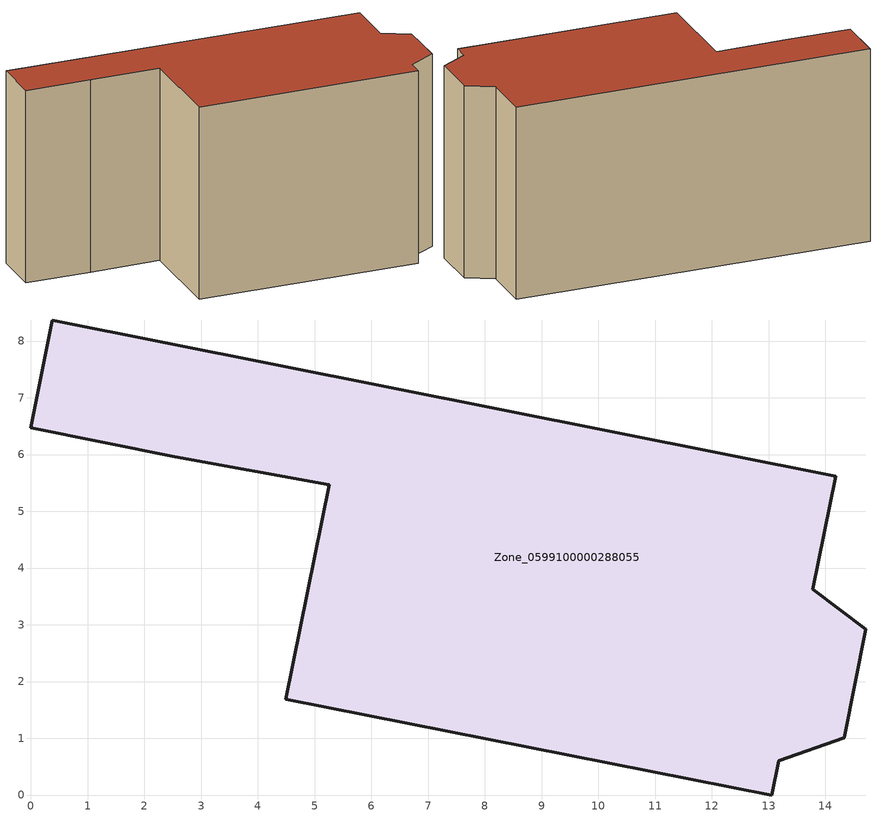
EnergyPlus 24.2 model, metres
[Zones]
Zone_0599100000288055
 floor ground (C_G): 13.18,0.6 13.06,0 4.49,1.69 5.25,5.46 2.54,5.96 0,6.47 0.38,8.37 14.18,5.62 13.78,3.63 14.71,2.92 14.33,1.01 z0
 wall outside (C_F): 2.54,5.96 5.25,5.46 4.49,1.69 13.06,0 13.18,0.6 14.33,1.01 14.71,2.92 13.78,3.63 14.18,5.62 0.38,8.37 0,6.47 2.54,5.96 z0:7.74
 roof outside (C_R): 14.33,1.01 14.71,2.92 13.78,3.63 14.18,5.62 0.38,8.37 0,6.47 2.54,5.96 5.25,5.46 4.49,1.69 13.06,0 13.18,0.6 z7.74
[BUILDING]
Pand.0599100000288055: North Axis=0; Terrain=City; Loads Convergence Tolerance Value=0.04; Temperature Convergence Tolerance Value=0.4; Solar Distribution=FullExterior; Maximum Number of Warmup Days=25; Minimum Number of Warmup Days=1
[Site:Location]
Rotterdam.The.Hague.AP_ZH_NLD Design_Conditions: Latitude=51.96; Longitude=4.45; Time Zone=1; Elevation=-4.5
[SITE:GROUNDTEMPERATURE:BUILDINGSURFACE]
18, 18, 18, 18, 18, 18, 18, 18, 18, 18, 18, 18
[MATERIAL] Thermal Absorptance=0.9; Solar Absorptance=0.7; Visible Absorptance=0.7
Name | Roughness | Thickness | Conductivity | Density | Specific Heat
G.TI.1946 | MediumSmooth | 0.15 | 1 | 540 | 1210
F.TI.1946 | Rough | 0.3 | 0.857143 | 1920 | 840
R.TI.1946 | MediumRough | 0.2 | 0.1 | 1500 | 1000
[CONSTRUCTION]
C_G: G.TI.1946
C_F: F.TI.1946
C_R: R.TI.1946
[ZONE]
Zone_0599100000288055: Type=1; Multiplier=1; Ceiling Height=Autocalculate; Volume=Autocalculate; Floor Area=autocalculate; Part of Total Floor Area=Yes
[ZONEINFILTRATION:DESIGNFLOWRATE]
Infil_Zone_0599100000288055: Zone or ZoneList or Space or SpaceList=Zone_0599100000288055; Schedule=AlwaysOn; Design Flow Rate Calculation Method=Flow/Area; Flow Rate per Floor Area=0.003; Constant Term Coefficient=1; Temperature Term Coefficient=0; Velocity Term Coefficient=0; Velocity Squared Term Coefficient=0
[HVACTEMPLATE:ZONE:IDEALLOADSAIRSYSTEM]
Zone_0599100000288055: Maximum Heating Supply Air Temperature=50; Minimum Cooling Supply Air Temperature=13; Maximum Heating Supply Air Humidity Ratio=0.0156; Minimum Cooling Supply Air Humidity Ratio=0.0077; Heating Limit=NoLimit; Cooling Limit=NoLimit; Dehumidification Control Type=ConstantSensibleHeatRatio; Cooling Sensible Heat Ratio=0.7; Dehumidification Setpoint=60; Humidification Control Type=None; Humidification Setpoint=30; Outdoor Air Method=None; Outdoor Air Flow Rate per Person=0.00944; Outdoor Air Flow Rate per Zone Floor Area=0; Outdoor Air Flow Rate per Zone=0; Demand Controlled Ventilation Type=None; Outdoor Air Economizer Type=NoEconomizer; Heat Recovery Type=None; Sensible Heat Recovery Effectiveness=0.7; Latent Heat Recovery Effectiveness=0.65
[ZONECONTROL:THERMOSTAT]
ThermostatControl_Zone_0599100000288055: Zone or ZoneList=Zone_0599100000288055; Control Type Schedule=DualSetpointControlType; Control 1=Thermostat_Zone_0599100000288055; Temperature Difference Between Cutout And Setpoint=0
[THERMOSTATSETPOINT:DUALSETPOINT]
Thermostat_Zone_0599100000288055: Heating Setpoint Temperature Schedule=HeatingSetpoint_Zone_0599100000288055; Cooling Setpoint Temperature Schedule=CoolingSetpoint_Zone_0599100000288055
[SCHEDULE:COMPACT]
HeatingSetpoint_Zone_0599100000288055: Through: 12/31, For: AllDays, Until: 24:00, 21
CoolingSetpoint_Zone_0599100000288055: Through: 12/31, For: AllDays, Until: 24:00, 24
DualSetpointControlType: Through: 12/31, For: AllDays, Until: 24:00, 4
AlwaysOn: Through: 12/31, For: AllDays, Until: 24:00, 1
